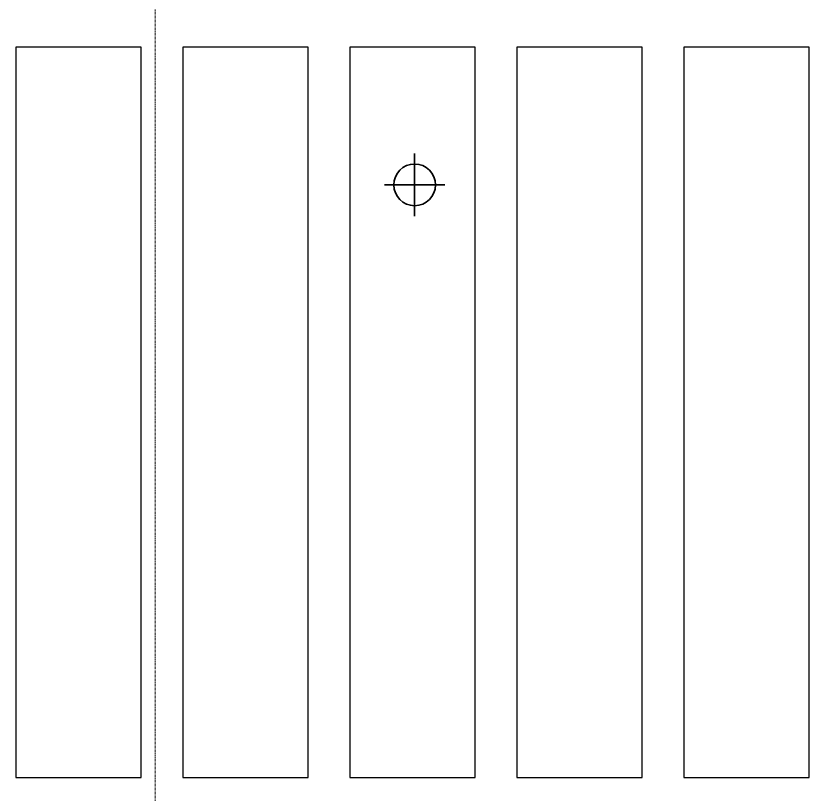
# Model space of a CAD drawing. Header units: millimetres. Extents: x -920231 to -841213, y -17301 to 22361.
# Drawn here: x -869214 to -867314, y 5284 to 7149 of the extents above; entities that cross this region are included whole.
import ezdxf
from ezdxf.xclip import XClip

# ---------------------------------------------------------------- set-up
doc = ezdxf.new("R2010")
doc.units = ezdxf.units.MM
doc.header["$XCLIPFRAME"] = 0
doc.linetypes.add('DPA_Grid _ Level 100', pattern=[10, 5.5, -1.6, 1.3, -1.6])
doc.layers.add('000 - WIPEOUT', color=250, linetype='Continuous')
doc.layers.add('A11_ALU.SOLID SHEET', color=2, linetype='Continuous')
for name, color, linetype, lineweight in [('A-DETL-GENF', 2, 'Continuous', 35), ('E-LITE-EQPM', 2, 'Continuous', 35), ('S-GRID', 251, 'Continuous', 9)]:
    doc.layers.add(name, color=color, linetype=linetype, lineweight=lineweight)

# ---------------------------------------------------------------- blocks, each defined once
blk = doc.blocks.new('*U1411')
at = {"layer": 'S-GRID', "linetype": 'DPA_Grid _ Level 100'}
blk.add_line((1201.9, -20855.1), (1201.9, 16910.1), dxfattribs=at)
blk = doc.blocks.new('*U1929')
at = {"color": 3}
for points in [[(-875, 8950), (875, 8950), (875, 8650), (-875, 8650)], [(-875, 8550), (875, 8550), (875, 8250), (-875, 8250)], [(-875, 8150), (875, 8150), (875, 7850), (-875, 7850)], [(-875, 7750), (875, 7750), (875, 7450), (-875, 7450)], [(-875, 7350), (875, 7350), (875, 7050), (-875, 7050)]]:
    blk.add_wipeout(points, dxfattribs=at).dxf.layer = '000 - WIPEOUT'
at = {"layer": 'A11_ALU.SOLID SHEET', "color": 0, "linetype": 'ByBlock'}
for points in [[(-875, 8650), (875, 8650), (875, 8950), (-875, 8950)], [(-875, 8250), (875, 8250), (875, 8550), (-875, 8550)], [(-875, 7850), (875, 7850), (875, 8150), (-875, 8150)], [(-875, 7450), (875, 7450), (875, 7750), (-875, 7750)], [(-875, 7050), (875, 7050), (875, 7350), (-875, 7350)]]:
    blk.add_lwpolyline(points, close=True, dxfattribs=at)
blk = doc.blocks.new('*U1969')
at = {"layer": 'A11_ALU.SOLID SHEET', "linetype": 'ByBlock', "rotation": 90}
blk.add_blockref('*U1929', (-115582, 2620), dxfattribs=at)
blk = doc.blocks.new('LGF_DL_SAA_LowPower_DL1a - LGF_DL_SAA_LowPower_DL1a-8832329-4130-01 MULTI-PURPOSE LEVEL - REFLECTED CEILING PLAN')
at = {"layer": 'A-DETL-GENF'}
for p, q in [((0, 75), (0, -75)), ((72.5, 0), (-72.5, 0))]:
    blk.add_line(p, q, dxfattribs=at)
blk.add_circle((0, 0), 50, dxfattribs=at)
blk = doc.blocks.new('C-1-PP19-AR-4130-01-B_20250829-225100_EXLIGHT')
at = {"layer": 'E-LITE-EQPM', "extrusion": (0, 0, -1), "rotation": 180}
blk.add_blockref('LGF_DL_SAA_LowPower_DL1a - LGF_DL_SAA_LowPower_DL1a-8832329-4130-01 MULTI-PURPOSE LEVEL - REFLECTED CEILING PLAN', (123576.8, 3165), dxfattribs=at)

msp = doc.modelspace()

# ---------------------------------------------------------------- block references
ref = msp.add_blockref('*U1969', (-744682.4, 3579))
XClip(ref).set_block_clipping_path([(-170955.001718735, -20880.0077451951), (-101425.4223389953, 14393.0014498747)])

# ---------------------------------------------------------------- next in the draw order: block references
msp.add_blockref('*U1411', (-870082.4, 3579))
ref = msp.add_blockref('C-1-PP19-AR-4130-01-B_20250829-225100_EXLIGHT', (-744682.4, 3579))
XClip(ref).set_block_clipping_path([(-170955.001718735, -20880.0077451951), (-101425.4223389953, 14393.0014498747)])

doc.saveas('drawing.dxf')
